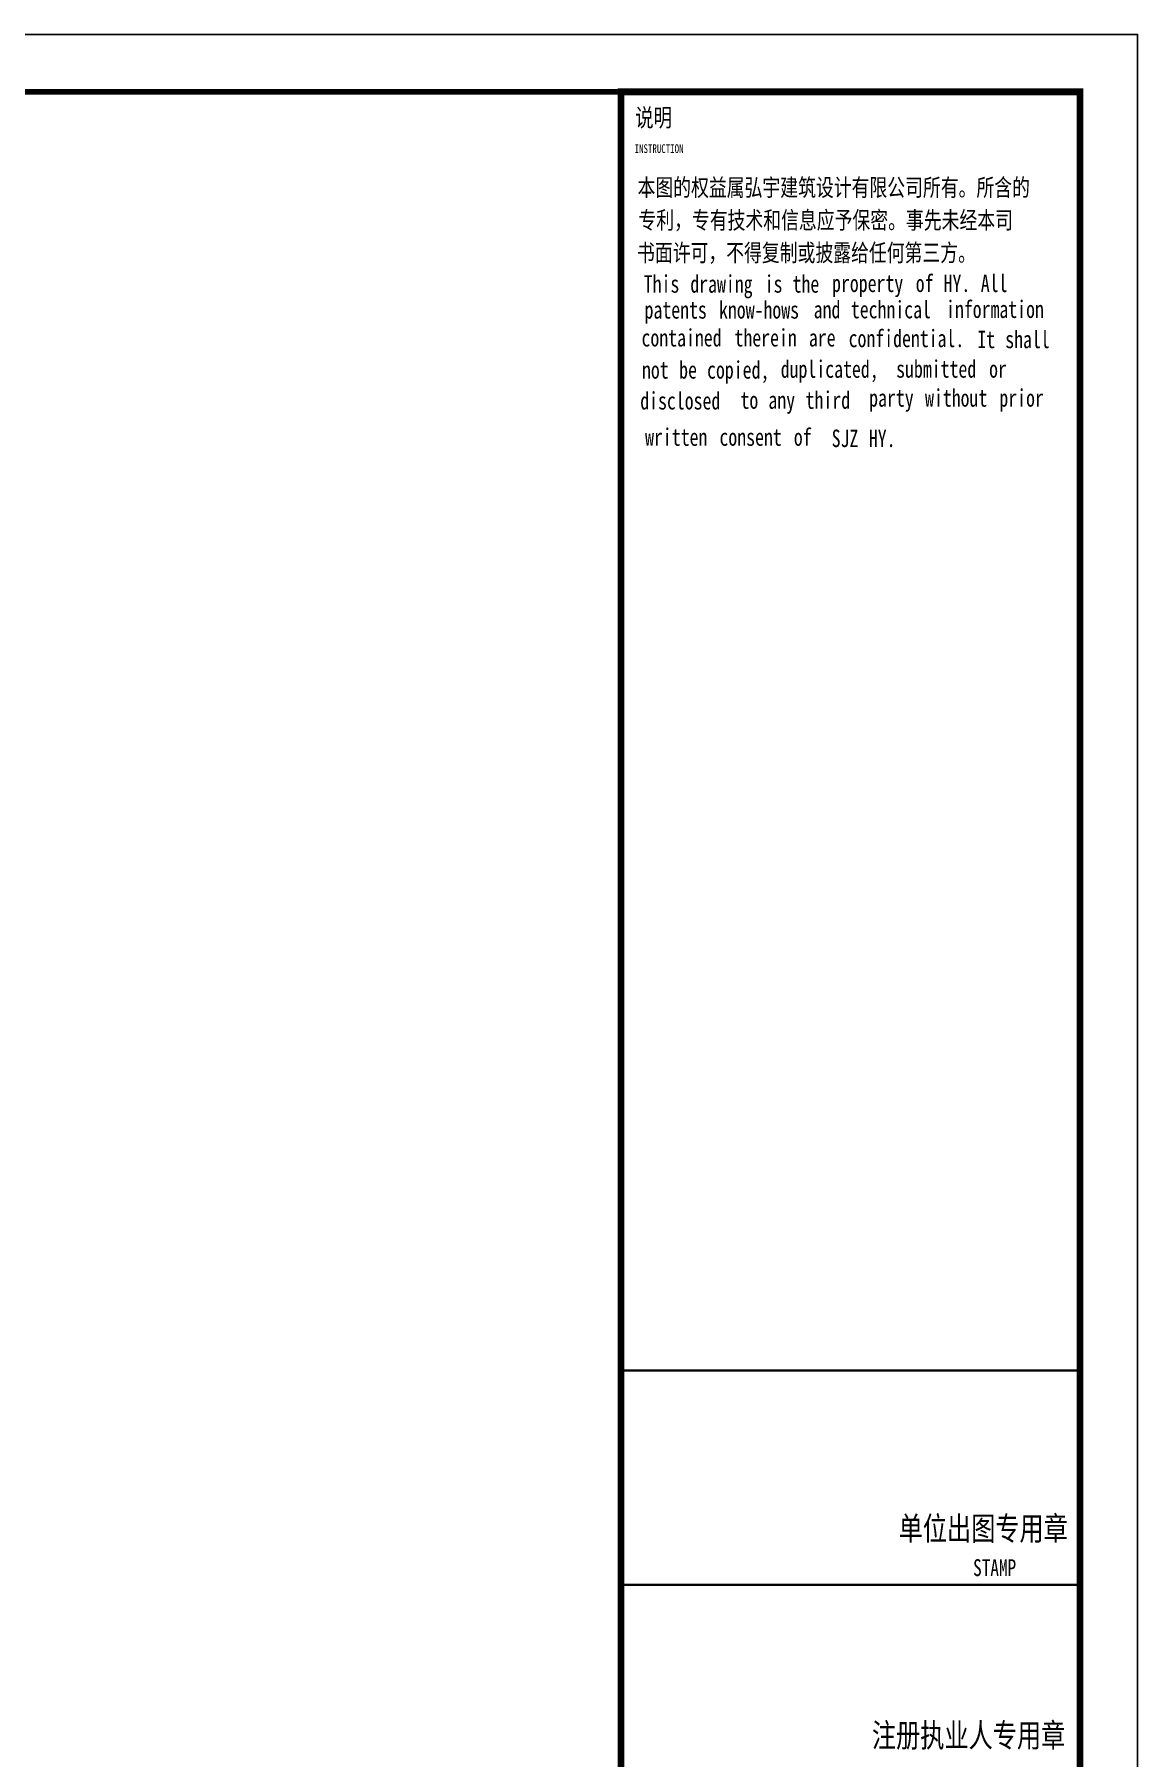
# Model space of a CAD drawing. Extents: x 39238 to 748440, y -374049 to 522939.
# Drawn here: x 628717 to 647938, y 223926 to 253956 of the extents above; entities that cross this region are included whole.
import ezdxf

# ---------------------------------------------------------------- set-up
doc = ezdxf.new("R2010")
doc.units = 0
doc.header["$LTSCALE"] = 1000
doc.header["$MEASUREMENT"] = 0
doc.layers.add('TK', color=126, linetype='Continuous')
doc.layers.add('TWT_TITLE', color=7, linetype='Continuous')
doc.styles.add('-宋体', font='', dxfattribs={"width": 0.8})
doc.styles.get('-宋体').set_extended_font_data('SimSun')

# ---------------------------------------------------------------- blocks, each defined once
blk = doc.blocks.new('jztq')
at = {"layer": 'TK'}
for p, q in [((256167, 240984), (256167, 288043)), ((264167, 276100), (256167, 276100)), ((256167, 276100), (264167, 276100)), ((264140, 272362), (257137, 272362))]:
    blk.add_line(p, q, dxfattribs=at)
at = {"layer": 'TK', "const_width": 118}
blk.add_lwpolyline([(256167, 298384), (264167, 298384), (264167, 240984), (256167, 240984)], close=True, dxfattribs=at)
at = {"layer": 'TK', "const_width": 40}
for points in [[(256167, 276100), (264167, 276100)], [(256167, 272362), (264140, 272362)]]:
    blk.add_lwpolyline(points, dxfattribs=at)
at = {"layer": 'TK', "color": 9, "style": '-宋体', "width": 0.75}
blk.add_text('说明', height=312.7, dxfattribs=at).set_placement((256415, 297778))
at = {"layer": 'TK', "style": '-宋体', "width": 0.75}
for s, height, p in [('INSTRUCTION', 151.95, (256404, 297318)), ('本图的权益属弘宇建筑设计有限公司所有。所含的', 303.8, (256456, 296566)), ('专利，专有技术和信息应予保密。事先未经本司', 303.8, (256471, 295996)), ('书面许可，不得复制或披露给任何第三方。', 303.8, (256447, 295428)), ('This', 303.8, (256564, 294884)), ('drawing', 303.8, (257375, 294884)), ('is', 303.8, (258671, 294884)), ('the', 303.8, (259157, 294884)), ('of', 303.8, (261303, 294895)), ('HY.', 303.8, (261789, 294895)), ('All', 303.8, (262437, 294895)), ('property', 303.8, (259845, 294895)), ('patents', 303.8, (256578, 294432)), ('know-hows', 303.8, (257875, 294432)), ('and', 303.8, (259525, 294437)), ('technical', 303.8, (260173, 294437)), ('information', 303.8, (261831, 294443)), ('contained', 303.8, (256525, 293946)), ('therein', 303.8, (258145, 293946)), ('are', 303.8, (259441, 293946)), ('confidential.', 303.8, (260134, 293934)), ('It', 303.8, (262377, 293917)), ('shall', 303.8, (262863, 293917)), ('be', 303.8, (257181, 293386)), ('copied,', 303.8, (257667, 293386)), ('duplicated,', 303.8, (258951, 293400)), ('submitted', 303.8, (260962, 293402)), ('not', 303.8, (256533, 293386)), ('or', 303.8, (262582, 293402)), ('disclosed', 303.8, (256503, 292848)), ('to', 303.8, (258250, 292860)), ('third', 303.8, (259384, 292860)), ('party', 303.8, (260492, 292897)), ('without', 303.8, (261465, 292897)), ('prior', 303.8, (262761, 292897)), ('any', 303.8, (258736, 292860)), ('written', 303.8, (256587, 292215)), ('consent', 303.8, (257883, 292215)), ('of', 303.8, (259179, 292215)), ('SJZ', 303.8, (259838, 292193)), ('HY.', 303.8, (260486, 292193)), ('单位出图专用章', 411.8, (261005, 273140)), ('STAMP', 294.1, (262303, 272516)), ('注册执业人专用章', 411.8, (260539, 269536))]:
    blk.add_text(s, height=height, dxfattribs=at).set_placement(p)

msp = doc.modelspace()

# ---------------------------------------------------------------- linework, layer by layer
at = {"layer": 'TWT_TITLE'}
msp.add_lwpolyline([(563838, 194556), (647938, 194556), (647938, 253956), (563838, 253956)], close=True, dxfattribs=at)
at = {"layer": 'TWT_TITLE', "const_width": 100}
msp.add_lwpolyline([(566338, 195556), (646938, 195556), (646938, 252956), (566338, 252956)], close=True, dxfattribs=at)

# ---------------------------------------------------------------- block references
msp.add_blockref('jztq', (382770, -45428))

doc.saveas('drawing.dxf')
